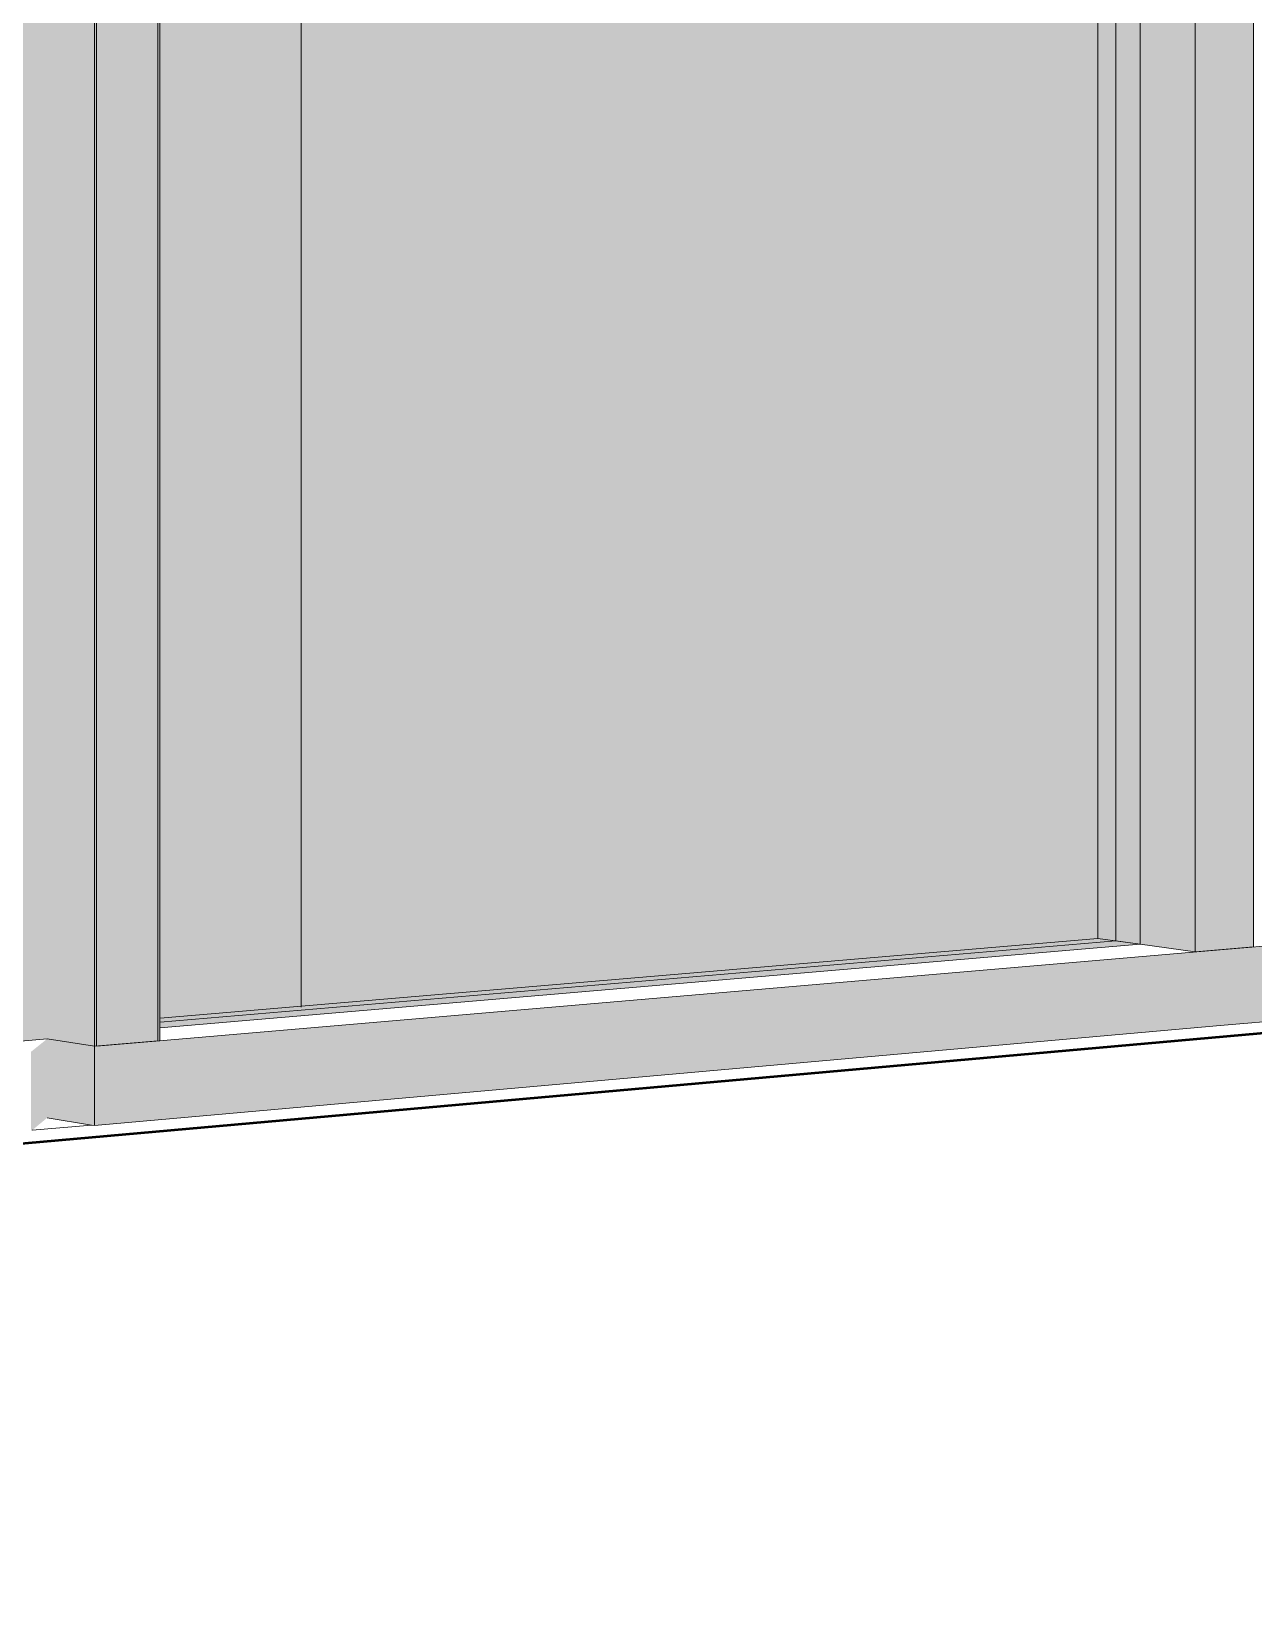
# Model space of a CAD drawing. Header units: inches. Extents: x 30764 to 30770, y -4780 to 4478.
# Drawn here: x 30767.2349 to 30767.3088, y 59.8271 to 59.9225 of the extents above; entities that cross this region are included whole.
import ezdxf

# ---------------------------------------------------------------- set-up
doc = ezdxf.new("R2010")
doc.units = ezdxf.units.IN
doc.header["$MEASUREMENT"] = 0
doc.linetypes.add('Hidden', pattern=[0.28125, 0.1875, -0.09375])
for name, color, linetype, lineweight in [('A-GLAZ-CURT', 52, 'Continuous', 9), ('A-GLAZ-CWMG', 51, 'Continuous', 9), ('A-PROP-SBCK', 71, 'Hidden', 50), ('C-BLDG-PADS', 91, 'Continuous', 9), ('C-TOPO', 7, 'Continuous', 9), ('S-COLS', 52, 'Continuous', 9)]:
    doc.layers.add(name, color=color, linetype=linetype, lineweight=lineweight)

msp = doc.modelspace()

# ---------------------------------------------------------------- hatches: boundary and pattern name
at = {"layer": 'A-GLAZ-CURT', "lineweight": 5, "transparency": 33554458}
msp.add_hatch(color=256, dxfattribs=at).paths.add_polyline_path([(30767.242691, 59.862277), (30767.301958, 59.867328), (30767.301958, 60.082348), (30767.242691, 60.085483), (30767.242691, 59.86713)], flags=0)
at = {"layer": 'A-GLAZ-CWMG', "lineweight": 5}
for points in [[(30767.232053, 59.861284), (30767.235885, 59.861611), (30767.235885, 60.088283), (30767.232053, 60.088491), (30767.232053, 59.864216)], [(30767.238751, 59.861166), (30767.238751, 60.088566), (30767.235885, 60.088283), (30767.235885, 59.861611), (30767.238572, 59.861194)], [(30767.238751, 59.861166), (30767.24257, 59.861493), (30767.24257, 60.088358), (30767.238751, 60.088566), (30767.238751, 59.8675)], [(30767.238871, 59.861176), (30767.242689, 59.861504), (30767.242689, 60.085963), (30767.238871, 60.086166), (30767.238871, 59.8675)], [(30767.301958, 59.867328), (30767.301958, 60.082348), (30767.299391, 60.082127), (30767.299391, 59.867684)], [(30767.30528, 59.866868), (30767.30528, 60.082634), (30767.301958, 60.082348), (30767.301958, 59.867328), (30767.305095, 59.866894)], [(30767.30528, 59.866868), (30767.308792, 59.867169), (30767.308792, 60.082447), (30767.30528, 60.082634), (30767.30528, 59.881146)], [(30767.307038, 59.862433), (30767.36808, 59.867846), (30767.36808, 59.872251), (30767.307038, 59.867019)], [(30767.240782, 59.856559), (30767.307038, 59.862433), (30767.307038, 59.867019), (30767.240782, 59.86134)], [(30767.234914, 59.856039), (30767.235885, 59.856839), (30767.235885, 59.861611), (30767.234914, 59.860837), (30767.234914, 59.85609)], [(30767.238751, 59.856379), (30767.240782, 59.856559), (30767.240782, 59.86134), (30767.238751, 59.861166)]]:
    msp.add_hatch(color=256, dxfattribs=at).paths.add_polyline_path(points, flags=0)
at = {"layer": 'A-GLAZ-CWMG'}
msp.add_hatch(color=256, dxfattribs=at).paths.add_polyline_path([(30767.238751, 59.856379), (30767.238751, 59.861166), (30767.235885, 59.861611), (30767.235885, 59.856839), (30767.238572, 59.856407)], flags=0)
at = {"layer": 'S-COLS', "lineweight": 5}
h = msp.add_hatch(color=256, dxfattribs=at)
h.paths.add_polyline_path([(30767.242701, 59.862807), (30767.250828, 59.863497), (30767.250828, 59.965977), (30767.242701, 59.965784), (30767.242701, 59.867053)], flags=0)
h.paths.add_polyline_path([(30767.242701, 59.97346), (30767.250828, 59.973594), (30767.250828, 60.077983), (30767.242701, 60.078377), (30767.242701, 59.974165)], flags=0)
h.paths.add_polyline_path([(30767.250828, 60.090348), (30767.250828, 60.193711), (30767.242701, 60.19469), (30767.242731, 60.090803), (30767.248513, 60.090478)], flags=0)
h = msp.add_hatch(color=256, dxfattribs=at)
h.paths.add_polyline_path([(30767.250828, 59.863497), (30767.251239, 59.86353), (30767.251216, 59.965984), (30767.250828, 59.965977), (30767.250828, 59.867037)], flags=0)
h.paths.add_polyline_path([(30767.250828, 59.973594), (30767.251239, 59.973628), (30767.251239, 60.077964), (30767.250828, 60.077983), (30767.250828, 59.973606)], flags=0)
h.paths.add_polyline_path([(30767.251239, 60.090326), (30767.251239, 60.193552), (30767.251167, 60.193641), (30767.250828, 60.193711), (30767.250828, 60.090348), (30767.251189, 60.090328)], flags=0)

# ---------------------------------------------------------------- linework, layer by layer
at = {"layer": 'A-GLAZ-CURT'}
for p, q in [((30767.30049, 60.082222), (30767.30049, 59.867532)), ((30767.301958, 59.867328), (30767.301958, 60.082348)), ((30767.242721, 59.862279), (30767.301958, 59.867328)), ((30767.30049, 59.867532), (30767.242722, 59.86262)), ((30767.30049, 59.867532), (30767.301958, 59.867328))]:
    msp.add_line(p, q, dxfattribs=at)
at = {"layer": 'A-GLAZ-CWMG'}
for p, q in [((30767.238751, 60.088566), (30767.238751, 59.861166)), ((30767.24257, 60.088358), (30767.24257, 59.861493)), ((30767.238871, 60.086166), (30767.238871, 59.861176)), ((30767.242689, 60.085963), (30767.242689, 59.861504)), ((30767.299391, 59.867684), (30767.299391, 60.082127)), ((30767.30528, 60.082634), (30767.30528, 59.866868)), ((30767.308792, 60.082447), (30767.308792, 59.867169)), ((30767.307038, 59.867019), (30767.36808, 59.872251)), ((30767.242723, 59.862875), (30767.299391, 59.867684)), ((30767.301958, 59.867328), (30767.299391, 59.867684)), ((30767.30528, 59.866868), (30767.301958, 59.867328)), ((30767.307038, 59.862433), (30767.36808, 59.867846)), ((30767.240782, 59.86134), (30767.307038, 59.867019)), ((30767.308792, 59.867169), (30767.30528, 59.866868)), ((30767.235885, 59.861611), (30767.232053, 59.861284)), ((30767.238751, 59.861166), (30767.235885, 59.861611)), ((30767.238751, 59.861166), (30767.235885, 59.861611)), ((30767.240782, 59.856559), (30767.307038, 59.862433)), ((30767.24257, 59.861493), (30767.238751, 59.861166)), ((30767.238751, 59.861166), (30767.240782, 59.86134)), ((30767.238751, 59.856379), (30767.238751, 59.861166)), ((30767.242689, 59.861504), (30767.238871, 59.861176)), ((30767.235885, 59.856839), (30767.238572, 59.856408)), ((30767.238572, 59.856407), (30767.238751, 59.856379)), ((30767.238751, 59.856379), (30767.240782, 59.856559))]:
    msp.add_line(p, q, dxfattribs=at)
at = {"layer": 'A-PROP-SBCK', "linetype": 'Continuous'}
msp.add_line((30767.979186, 59.921638), (30766.917952, 59.827072), dxfattribs=at)
at = {"layer": 'C-BLDG-PADS'}
msp.add_line((30767.234976, 59.856089), (30767.238572, 59.856408), dxfattribs=at)
at = {"layer": 'C-TOPO'}
for p, q in [((30767.238572, 59.856407), (30767.234976, 59.856089)), ((30767.234976, 59.856089), (30767.238572, 59.856407))]:
    msp.add_line(p, q, dxfattribs=at)
at = {"layer": 'S-COLS'}
msp.add_line((30767.251248, 59.965985), (30767.251248, 59.863532), dxfattribs=at)

doc.saveas('drawing.dxf')
